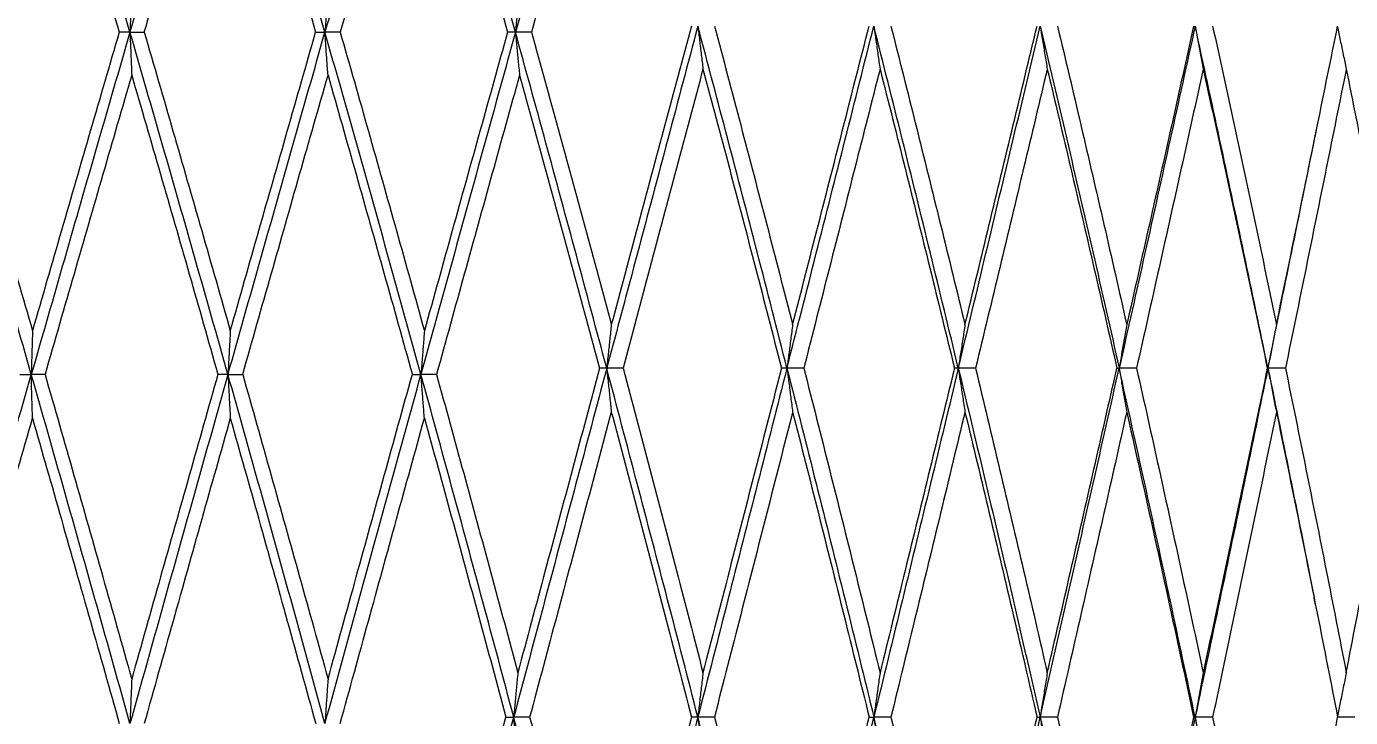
# Model space of a CAD drawing. Extents: x 1661 to 2451, y 0 to 579.
# Drawn here: x 2168.6 to 2179.47, y 447.82 to 453.5 of the extents above; entities that cross this region are included whole.
import ezdxf

# ---------------------------------------------------------------- set-up
doc = ezdxf.new("R2010")
doc.units = 0
doc.header["$LTSCALE"] = 10
doc.header["$MEASUREMENT"] = 0
doc.header["$PDMODE"] = 3
doc.header["$PDSIZE"] = -10
doc.layers.get('0').update_dxf_attribs({"linetype": 'CONTINUOUS'})
doc.layers.get('DEFPOINTS').update_dxf_attribs({"linetype": 'CONTINUOUS'})
doc.layers.add('2', color=7, linetype='CONTINUOUS', true_color=0xffffff)
doc.styles.add('Daelim Dimension', font='')
doc.styles.get('Daelim Dimension').set_extended_font_data('나눔고딕')
doc.dimstyles.new('DEFAULT', dxfattribs={"dimscale": 2, "dimtxt": 2, "dimasz": 2, "dimexe": 0, "dimexo": 2, "dimgap": 1, "dimtad": 1, "dimdec": 0, "dimzin": 9, "dimdsep": 46, "dimtxsty": 'Daelim Dimension', "dimcen": 0.5, "dimclrd": 5, "dimclre": 5, "dimclrt": 256, "dimadec": 1, "dimazin": 0, "dimtfac": 1, "dimtdec": 0, "dimtix": 1, "dimtmove": 0, "dimatfit": 3, "dimfxl": 1, "dimtolj": 1, "dimtzin": 1, "dimlwd": 9, "dimlwe": 9, "dimarcsym": 0})

# ---------------------------------------------------------------- blocks, each defined once
blk = doc.blocks.new('*D11')
at = {"color": 5, "lineweight": 9, "ltscale": 0.5, "transparency": 16777216}
for p, q in [((2146.989, 470.764), (1973.318, 470.764)), ((1975.318, 466.764), (1975.318, 277.281)), ((2140.649, 273.281), (1973.318, 273.281))]:
    blk.add_line(p, q, dxfattribs=at)
at = {"color": 5, "linetype": 'ByBlock', "lineweight": 9, "ltscale": 0.5, "transparency": 16777216}
for p, q in [((2212.678, 377.281), (2263.051, 377.281)), ((2263.051, 373.281), (2263.051, 277.281)), ((2212.678, 273.281), (2263.051, 273.281))]:
    blk.add_line(p, q, dxfattribs=at)
at = {"color": 5, "ltscale": 0.5, "transparency": 16777216}
for points in [[(1974.651, 466.764), (1975.984, 466.764), (1975.318, 470.764)], [(2262.384, 373.281), (2263.717, 373.281), (2263.051, 377.281)], [(1974.651, 277.281), (1975.984, 277.281), (1975.318, 273.281)], [(2262.384, 277.281), (2263.717, 277.281), (2263.051, 273.281)]]:
    blk.add_solid(points, dxfattribs=at)
at = {"layer": 'DEFPOINTS', "color": 0, "ltscale": 0.5, "transparency": 16777216}
for p in [(2150.989, 470.764), (2208.678, 377.281), (1975.318, 273.281), (2144.649, 273.281), (2208.678, 273.281), (2263.051, 273.281)]:
    blk.add_point(p, dxfattribs=at)
at = {"color": 7, "ltscale": 0.5, "transparency": 16777216, "insert": (1967.874, 372.022), "char_height": 10, "attachment_point": 5, "rotation": 90, "style": 'Daelim Dimension'}
blk.add_mtext('\\A1;197', dxfattribs=at)
at = {"ltscale": 0.5, "transparency": 16777216, "insert": (2258.887, 325.281), "char_height": 4, "attachment_point": 5, "rotation": 90, "style": 'Daelim Dimension'}
blk.add_mtext('\\A1;104', dxfattribs=at)

msp = doc.modelspace()

# ---------------------------------------------------------------- linework, layer by layer
at = {"layer": '2', "color": 7, "linetype": 'Continuous', "lineweight": 18}
for points, degree in [([(2168.635, 456.206), (2168.545, 455.906), (2168.365, 455.303), (2168.093, 454.385), (2167.911, 453.767), (2167.82, 453.456)], 3), ([(2169.446, 453.456), (2169.355, 453.767), (2169.175, 454.386), (2168.905, 455.302), (2168.725, 455.906), (2168.635, 456.206)], 3), ([(2169.446, 453.456), (2169.536, 453.767), (2169.716, 454.385), (2169.985, 455.303), (2170.162, 455.906), (2170.251, 456.206)], 3), ([(2171.048, 453.456), (2170.96, 453.767), (2170.783, 454.386), (2170.517, 455.302), (2170.34, 455.906), (2170.251, 456.206)], 3), ([(2171.837, 456.206), (2171.75, 455.906), (2171.576, 455.303), (2171.313, 454.385), (2171.137, 453.767), (2171.048, 453.456)], 3), ([(2172.613, 453.456), (2172.527, 453.767), (2172.355, 454.386), (2172.096, 455.302), (2171.923, 455.906), (2171.837, 456.206)], 3), ([(2173.377, 456.206), (2173.293, 455.906), (2173.125, 455.303), (2172.871, 454.385), (2172.699, 453.767), (2172.613, 453.456)], 3), ([(2168.645, 455.862), (2168.565, 455.597), (2168.407, 455.067), (2168.168, 454.265), (2168.009, 453.726), (2167.929, 453.456)], 3), ([(2168.645, 455.862), (2168.724, 455.597), (2168.882, 455.067), (2169.12, 454.265), (2169.278, 453.726), (2169.357, 453.456)], 3), ([(2169.563, 453.456), (2169.642, 453.726), (2169.8, 454.265), (2170.035, 455.067), (2170.192, 455.597), (2170.27, 455.862)], 3), ([(2170.27, 455.862), (2170.348, 455.597), (2170.505, 455.067), (2170.738, 454.265), (2170.894, 453.726), (2170.971, 453.456)], 3), ([(2171.865, 455.862), (2171.789, 455.597), (2171.636, 455.067), (2171.405, 454.265), (2171.251, 453.726), (2171.173, 453.456)], 3), ([(2171.865, 455.862), (2171.942, 455.597), (2172.094, 455.067), (2172.322, 454.265), (2172.473, 453.726), (2172.548, 453.456)], 3), ([(2173.415, 455.862), (2173.341, 455.597), (2173.193, 455.067), (2172.97, 454.265), (2172.82, 453.726), (2172.745, 453.456)], 3), ([(2169.46, 453.808), (2169.459, 453.769), (2169.455, 453.691), (2169.451, 453.574), (2169.447, 453.495), (2169.446, 453.456)], 3), ([(2171.073, 453.808), (2171.07, 453.769), (2171.064, 453.691), (2171.056, 453.574), (2171.051, 453.495), (2171.048, 453.456)], 3), ([(2172.647, 453.808), (2172.643, 453.769), (2172.635, 453.691), (2172.624, 453.574), (2172.617, 453.495), (2172.613, 453.456)], 3), ([(2174.112, 453.506), (2174.03, 453.199), (2173.866, 452.58), (2173.616, 451.642), (2173.448, 451.011), (2173.363, 450.695)], 3), ([(2174.06, 453.506), (2173.987, 453.237), (2173.842, 452.695), (2173.622, 451.878), (2173.475, 451.329), (2173.401, 451.053)], 3), ([(2174.844, 450.695), (2174.764, 451.012), (2174.602, 451.643), (2174.358, 452.58), (2174.194, 453.198), (2174.112, 453.506)], 3), ([(2174.112, 453.506), (2174.117, 453.467), (2174.126, 453.389), (2174.14, 453.272), (2174.15, 453.193), (2174.154, 453.154)], 3), ([(2174.249, 453.506), (2174.321, 453.237), (2174.464, 452.695), (2174.678, 451.878), (2174.82, 451.329), (2174.891, 451.053)], 3), ([(2174.844, 450.695), (2174.925, 451.011), (2175.086, 451.642), (2175.324, 452.58), (2175.481, 453.199), (2175.558, 453.506)], 3), ([(2174.891, 451.053), (2174.962, 451.329), (2175.103, 451.878), (2175.312, 452.695), (2175.45, 453.237), (2175.519, 453.506)], 3), ([(2176.252, 450.695), (2176.176, 451.012), (2176.023, 451.643), (2175.792, 452.58), (2175.636, 453.198), (2175.558, 453.506)], 3), ([(2175.558, 453.506), (2175.564, 453.467), (2175.575, 453.389), (2175.592, 453.272), (2175.603, 453.193), (2175.609, 453.154)], 3), ([(2175.699, 453.506), (2175.767, 453.237), (2175.903, 452.695), (2176.106, 451.878), (2176.24, 451.329), (2176.307, 451.053)], 3), ([(2176.252, 450.695), (2176.329, 451.011), (2176.48, 451.642), (2176.704, 452.58), (2176.852, 453.199), (2176.925, 453.506)], 3), ([(2176.307, 451.053), (2176.374, 451.329), (2176.507, 451.878), (2176.704, 452.695), (2176.834, 453.237), (2176.899, 453.506)], 3), ([(2176.925, 453.506), (2176.998, 453.198), (2177.143, 452.58), (2177.36, 451.643), (2177.503, 451.012), (2177.574, 450.695)], 3), ([(2176.925, 453.506), (2176.931, 453.467), (2176.944, 453.389), (2176.964, 453.272), (2176.977, 453.193), (2176.983, 453.154)], 3), ([(2177.067, 453.506), (2177.132, 453.237), (2177.259, 452.695), (2177.449, 451.878), (2177.574, 451.329), (2177.636, 451.053)], 3), ([(2178.198, 453.506), (2178.13, 453.199), (2177.994, 452.58), (2177.786, 451.642), (2177.645, 451.011), (2177.574, 450.695)], 3), ([(2178.186, 453.506), (2178.126, 453.237), (2178.006, 452.695), (2177.822, 451.878), (2177.699, 451.329), (2177.636, 451.053)], 3), ([(2178.796, 450.695), (2178.731, 451.012), (2178.599, 451.643), (2178.4, 452.58), (2178.266, 453.198), (2178.198, 453.506)], 3), ([(2178.198, 453.506), (2178.205, 453.467), (2178.22, 453.389), (2178.242, 453.272), (2178.257, 453.193), (2178.264, 453.154)], 3), ([(2178.342, 453.506), (2178.401, 453.237), (2178.519, 452.695), (2178.694, 451.878), (2178.809, 451.329), (2178.866, 451.053)], 3), ([(2178.866, 451.053), (2178.923, 451.329), (2179.037, 451.878), (2179.204, 452.695), (2179.314, 453.237), (2179.369, 453.506)], 3), ([(2168.635, 450.643), (2168.544, 450.961), (2168.363, 451.592), (2168.091, 452.529), (2167.91, 453.148), (2167.82, 453.456)], 3), ([(2167.929, 453.456), (2168.008, 453.186), (2168.168, 452.645), (2168.406, 451.827), (2168.565, 451.278), (2168.645, 451.002)], 3), ([(2169.446, 453.456), (2169.356, 453.148), (2169.177, 452.53), (2168.907, 451.591), (2168.726, 450.96), (2168.635, 450.643)], 3), ([(2169.357, 453.456), (2169.278, 453.186), (2169.12, 452.645), (2168.883, 451.827), (2168.724, 451.278), (2168.645, 451.002)], 3), ([(2169.446, 453.456), (2169.436, 453.456), (2169.416, 453.456), (2169.387, 453.456), (2169.367, 453.456), (2169.357, 453.456)], 3), ([(2169.446, 453.456), (2169.459, 453.456), (2169.485, 453.456), (2169.524, 453.456), (2169.55, 453.456), (2169.563, 453.456)], 3), ([(2170.251, 450.643), (2170.161, 450.961), (2169.982, 451.592), (2169.714, 452.529), (2169.535, 453.148), (2169.446, 453.456)], 3), ([(2169.446, 453.456), (2169.447, 453.417), (2169.451, 453.339), (2169.455, 453.221), (2169.459, 453.143), (2169.46, 453.103)], 3), ([(2169.563, 453.456), (2169.642, 453.186), (2169.799, 452.645), (2170.035, 451.827), (2170.192, 451.278), (2170.27, 451.002)], 3), ([(2170.251, 450.643), (2170.34, 450.96), (2170.519, 451.591), (2170.785, 452.53), (2170.961, 453.148), (2171.048, 453.456)], 3), ([(2170.27, 451.002), (2170.349, 451.278), (2170.505, 451.827), (2170.739, 452.645), (2170.894, 453.186), (2170.971, 453.456)], 3), ([(2170.971, 453.456), (2170.98, 453.456), (2170.997, 453.456), (2171.023, 453.456), (2171.04, 453.456), (2171.048, 453.456)], 3), ([(2171.173, 453.456), (2171.16, 453.456), (2171.132, 453.456), (2171.09, 453.456), (2171.062, 453.456), (2171.048, 453.456)], 3), ([(2171.837, 450.643), (2171.749, 450.961), (2171.574, 451.592), (2171.312, 452.529), (2171.136, 453.148), (2171.048, 453.456)], 3), ([(2171.073, 453.103), (2171.07, 453.143), (2171.064, 453.221), (2171.056, 453.339), (2171.051, 453.417), (2171.048, 453.456)], 3), ([(2171.173, 453.456), (2171.251, 453.186), (2171.405, 452.645), (2171.635, 451.827), (2171.789, 451.278), (2171.865, 451.002)], 3), ([(2172.613, 453.456), (2172.528, 453.148), (2172.357, 452.53), (2172.098, 451.591), (2171.924, 450.96), (2171.837, 450.643)], 3), ([(2172.548, 453.456), (2172.473, 453.186), (2172.322, 452.645), (2172.094, 451.827), (2171.942, 451.278), (2171.865, 451.002)], 3), ([(2172.613, 453.456), (2172.606, 453.456), (2172.592, 453.456), (2172.57, 453.456), (2172.556, 453.456), (2172.548, 453.456)], 3), ([(2172.745, 453.456), (2172.73, 453.456), (2172.701, 453.456), (2172.657, 453.456), (2172.628, 453.456), (2172.613, 453.456)], 3), ([(2173.363, 450.695), (2173.28, 451.006), (2173.114, 451.626), (2172.864, 452.546), (2172.697, 453.154), (2172.613, 453.456)], 3), ([(2172.613, 453.456), (2172.617, 453.417), (2172.624, 453.339), (2172.635, 453.221), (2172.643, 453.143), (2172.647, 453.103)], 3), ([(2172.745, 453.456), (2172.818, 453.192), (2172.964, 452.662), (2173.183, 451.861), (2173.329, 451.323), (2173.401, 451.053)], 3), ([(2174.154, 453.154), (2174.082, 452.883), (2173.937, 452.341), (2173.718, 451.521), (2173.571, 450.971), (2173.497, 450.695)], 3), ([(2174.154, 453.154), (2174.227, 452.883), (2174.371, 452.341), (2174.586, 451.521), (2174.728, 450.971), (2174.799, 450.695)], 3), ([(2175.609, 453.154), (2175.54, 452.883), (2175.402, 452.341), (2175.194, 451.521), (2175.053, 450.971), (2174.983, 450.695)], 3), ([(2175.609, 453.154), (2175.678, 452.883), (2175.815, 452.341), (2176.018, 451.521), (2176.153, 450.971), (2176.22, 450.695)], 3), ([(2176.983, 453.154), (2176.919, 452.883), (2176.789, 452.341), (2176.593, 451.521), (2176.46, 450.971), (2176.394, 450.695)], 3), ([(2176.983, 453.154), (2177.048, 452.883), (2177.176, 452.341), (2177.367, 451.521), (2177.493, 450.971), (2177.555, 450.695)], 3), ([(2178.264, 453.154), (2178.205, 452.883), (2178.085, 452.341), (2177.902, 451.521), (2177.779, 450.971), (2177.717, 450.695)], 3), ([(2178.264, 453.154), (2178.324, 452.883), (2178.442, 452.341), (2178.618, 451.521), (2178.734, 450.971), (2178.791, 450.695)], 3), ([(2179.44, 453.154), (2179.386, 452.883), (2179.276, 452.341), (2179.11, 451.521), (2178.997, 450.971), (2178.94, 450.695)], 3), ([(2179.44, 453.154), (2179.494, 452.883), (2179.602, 452.341), (2179.761, 451.521), (2179.866, 450.971), (2179.917, 450.695)], 3), ([(2169.46, 453.103), (2169.381, 452.833), (2169.224, 452.29), (2168.986, 451.47), (2168.827, 450.92), (2168.748, 450.643)], 3), ([(2169.46, 453.103), (2169.539, 452.833), (2169.697, 452.29), (2169.933, 451.47), (2170.09, 450.92), (2170.168, 450.643)], 3), ([(2170.372, 450.643), (2170.45, 450.92), (2170.607, 451.47), (2170.84, 452.29), (2170.995, 452.833), (2171.073, 453.103)], 3), ([(2171.073, 453.103), (2171.15, 452.833), (2171.304, 452.29), (2171.535, 451.47), (2171.689, 450.92), (2171.766, 450.643)], 3), ([(2172.647, 453.103), (2172.571, 452.833), (2172.421, 452.29), (2172.193, 451.47), (2172.041, 450.92), (2171.965, 450.643)], 3), ([(2172.647, 453.103), (2172.72, 452.839), (2172.867, 452.307), (2173.086, 451.504), (2173.232, 450.965), (2173.305, 450.695)], 3), ([(2179.189, 452.621), (2179.2, 452.678)], 1), ([(2168.645, 451.002), (2168.644, 450.962), (2168.641, 450.883), (2168.638, 450.763), (2168.636, 450.683), (2168.635, 450.643)], 3), ([(2170.27, 451.002), (2170.268, 450.962), (2170.264, 450.883), (2170.257, 450.763), (2170.253, 450.683), (2170.251, 450.643)], 3), ([(2171.865, 451.002), (2171.862, 450.962), (2171.856, 450.883), (2171.846, 450.763), (2171.84, 450.683), (2171.837, 450.643)], 3), ([(2173.401, 451.053), (2173.397, 451.013), (2173.388, 450.934), (2173.376, 450.814), (2173.367, 450.735), (2173.363, 450.695)], 3), ([(2174.891, 451.053), (2174.886, 451.013), (2174.875, 450.934), (2174.86, 450.814), (2174.85, 450.735), (2174.844, 450.695)], 3), ([(2176.307, 451.053), (2176.301, 451.013), (2176.289, 450.934), (2176.271, 450.814), (2176.258, 450.735), (2176.252, 450.695)], 3), ([(2177.636, 451.053), (2177.629, 451.013), (2177.615, 450.934), (2177.594, 450.814), (2177.581, 450.735), (2177.574, 450.695)], 3), ([(2178.866, 451.053), (2178.858, 451.013), (2178.843, 450.934), (2178.819, 450.814), (2178.804, 450.735), (2178.796, 450.695)], 3), ([(2167.82, 447.775), (2167.911, 448.097), (2168.093, 448.74), (2168.364, 449.697), (2168.545, 450.329), (2168.635, 450.643)], 3), ([(2168.541, 450.643), (2168.552, 450.643), (2168.572, 450.643), (2168.604, 450.643), (2168.624, 450.643), (2168.635, 450.643)], 3), ([(2168.748, 450.643), (2168.735, 450.643), (2168.71, 450.643), (2168.673, 450.643), (2168.647, 450.643), (2168.635, 450.643)], 3), ([(2169.446, 447.775), (2169.356, 448.098), (2169.175, 448.74), (2168.905, 449.696), (2168.725, 450.329), (2168.635, 450.643)], 3), ([(2168.645, 450.284), (2168.644, 450.324), (2168.641, 450.404), (2168.638, 450.524), (2168.636, 450.604), (2168.635, 450.643)], 3), ([(2168.748, 450.643), (2168.827, 450.368), (2168.986, 449.815), (2169.223, 448.98), (2169.381, 448.42), (2169.46, 448.14)], 3), ([(2170.251, 450.643), (2170.162, 450.329), (2169.984, 449.697), (2169.716, 448.74), (2169.536, 448.097), (2169.446, 447.775)], 3), ([(2170.168, 450.643), (2170.09, 450.368), (2169.933, 449.815), (2169.697, 448.98), (2169.539, 448.42), (2169.46, 448.14)], 3), ([(2170.251, 450.643), (2170.242, 450.643), (2170.223, 450.643), (2170.196, 450.643), (2170.177, 450.643), (2170.168, 450.643)], 3), ([(2170.251, 450.643), (2170.264, 450.643), (2170.291, 450.643), (2170.332, 450.643), (2170.359, 450.643), (2170.372, 450.643)], 3), ([(2171.048, 447.775), (2170.96, 448.098), (2170.783, 448.74), (2170.517, 449.696), (2170.34, 450.329), (2170.251, 450.643)], 3), ([(2170.251, 450.643), (2170.253, 450.604), (2170.257, 450.524), (2170.264, 450.404), (2170.268, 450.324), (2170.27, 450.284)], 3), ([(2170.372, 450.643), (2170.45, 450.368), (2170.606, 449.815), (2170.84, 448.98), (2170.995, 448.42), (2171.073, 448.14)], 3), ([(2171.048, 447.775), (2171.137, 448.097), (2171.313, 448.74), (2171.576, 449.697), (2171.75, 450.329), (2171.837, 450.643)], 3), ([(2171.073, 448.14), (2171.15, 448.42), (2171.305, 448.98), (2171.536, 449.815), (2171.689, 450.368), (2171.766, 450.643)], 3), ([(2171.766, 450.643), (2171.774, 450.643), (2171.789, 450.643), (2171.813, 450.643), (2171.829, 450.643), (2171.837, 450.643)], 3), ([(2171.965, 450.643), (2171.95, 450.643), (2171.922, 450.643), (2171.879, 450.643), (2171.851, 450.643), (2171.837, 450.643)], 3), ([(2172.599, 447.827), (2172.515, 448.144), (2172.346, 448.775), (2172.092, 449.713), (2171.922, 450.334), (2171.837, 450.643)], 3), ([(2171.865, 450.284), (2171.862, 450.324), (2171.856, 450.404), (2171.846, 450.524), (2171.84, 450.604), (2171.837, 450.643)], 3), ([(2171.965, 450.643), (2172.039, 450.374), (2172.188, 449.832), (2172.411, 449.015), (2172.559, 448.467), (2172.633, 448.192)], 3), ([(2173.363, 450.695), (2173.279, 450.38), (2173.111, 449.748), (2172.856, 448.792), (2172.685, 448.149), (2172.599, 447.827)], 3), ([(2173.305, 450.695), (2173.231, 450.419), (2173.082, 449.867), (2172.858, 449.032), (2172.708, 448.473), (2172.633, 448.192)], 3), ([(2173.363, 450.695), (2173.357, 450.695), (2173.344, 450.695), (2173.324, 450.695), (2173.311, 450.695), (2173.305, 450.695)], 3), ([(2173.497, 450.695), (2173.482, 450.695), (2173.452, 450.695), (2173.408, 450.695), (2173.378, 450.695), (2173.363, 450.695)], 3), ([(2174.112, 447.827), (2174.03, 448.15), (2173.864, 448.792), (2173.614, 449.748), (2173.447, 450.38), (2173.363, 450.695)], 3), ([(2173.363, 450.695), (2173.367, 450.655), (2173.376, 450.575), (2173.388, 450.455), (2173.397, 450.375), (2173.401, 450.335)], 3), ([(2173.497, 450.695), (2173.571, 450.419), (2173.717, 449.867), (2173.937, 449.032), (2174.082, 448.473), (2174.154, 448.192)], 3), ([(2174.844, 450.695), (2174.764, 450.38), (2174.603, 449.748), (2174.359, 448.792), (2174.195, 448.149), (2174.112, 447.827)], 3), ([(2174.799, 450.695), (2174.728, 450.419), (2174.586, 449.867), (2174.371, 449.032), (2174.227, 448.473), (2174.154, 448.192)], 3), ([(2174.844, 450.695), (2174.839, 450.695), (2174.829, 450.695), (2174.814, 450.695), (2174.804, 450.695), (2174.799, 450.695)], 3), ([(2174.983, 450.695), (2174.967, 450.695), (2174.937, 450.695), (2174.891, 450.695), (2174.86, 450.695), (2174.844, 450.695)], 3), ([(2174.844, 450.695), (2174.925, 450.38), (2175.084, 449.748), (2175.322, 448.792), (2175.48, 448.15), (2175.558, 447.827)], 3), ([(2174.844, 450.695), (2174.85, 450.655), (2174.86, 450.575), (2174.875, 450.455), (2174.886, 450.375), (2174.891, 450.335)], 3), ([(2174.983, 450.695), (2175.053, 450.419), (2175.193, 449.867), (2175.402, 449.032), (2175.54, 448.473), (2175.609, 448.192)], 3), ([(2176.252, 450.695), (2176.177, 450.38), (2176.024, 449.748), (2175.793, 448.792), (2175.637, 448.149), (2175.558, 447.827)], 3), ([(2176.22, 450.695), (2176.153, 450.419), (2176.019, 449.867), (2175.815, 449.032), (2175.678, 448.473), (2175.609, 448.192)], 3), ([(2176.252, 450.695), (2176.249, 450.695), (2176.242, 450.695), (2176.231, 450.695), (2176.224, 450.695), (2176.22, 450.695)], 3), ([(2176.394, 450.695), (2176.378, 450.695), (2176.347, 450.695), (2176.299, 450.695), (2176.268, 450.695), (2176.252, 450.695)], 3), ([(2176.252, 450.695), (2176.328, 450.38), (2176.479, 449.748), (2176.703, 448.792), (2176.851, 448.15), (2176.925, 447.827)], 3), ([(2176.252, 450.695), (2176.258, 450.655), (2176.27, 450.575), (2176.289, 450.455), (2176.301, 450.375), (2176.307, 450.335)], 3), ([(2176.394, 450.695), (2176.46, 450.419), (2176.592, 449.867), (2176.789, 449.032), (2176.919, 448.473), (2176.983, 448.192)], 3), ([(2176.925, 447.827), (2176.998, 448.149), (2177.144, 448.792), (2177.361, 449.748), (2177.503, 450.38), (2177.574, 450.695)], 3), ([(2176.983, 448.192), (2177.048, 448.473), (2177.177, 449.032), (2177.367, 449.867), (2177.493, 450.419), (2177.555, 450.695)], 3), ([(2177.555, 450.695), (2177.557, 450.695), (2177.561, 450.695), (2177.567, 450.695), (2177.572, 450.695), (2177.574, 450.695)], 3), ([(2177.717, 450.695), (2177.701, 450.695), (2177.669, 450.695), (2177.621, 450.695), (2177.59, 450.695), (2177.574, 450.695)], 3), ([(2178.198, 447.827), (2178.13, 448.15), (2177.993, 448.792), (2177.785, 449.748), (2177.644, 450.38), (2177.574, 450.695)], 3), ([(2177.574, 450.695), (2177.581, 450.655), (2177.594, 450.575), (2177.615, 450.455), (2177.629, 450.375), (2177.636, 450.335)], 3), ([(2177.717, 450.695), (2177.779, 450.419), (2177.902, 449.867), (2178.084, 449.032), (2178.205, 448.473), (2178.264, 448.192)], 3), ([(2178.796, 450.695), (2178.731, 450.38), (2178.601, 449.748), (2178.401, 448.792), (2178.266, 448.149), (2178.198, 447.827)], 3), ([(2178.791, 450.695), (2178.734, 450.419), (2178.619, 449.867), (2178.443, 449.032), (2178.324, 448.473), (2178.264, 448.192)], 3), ([(2178.796, 450.695), (2178.796, 450.695), (2178.795, 450.695), (2178.793, 450.695), (2178.792, 450.695), (2178.791, 450.695)], 3), ([(2178.94, 450.695), (2178.924, 450.695), (2178.892, 450.695), (2178.844, 450.695), (2178.812, 450.695), (2178.796, 450.695)], 3), ([(2178.796, 450.695), (2178.804, 450.655), (2178.819, 450.575), (2178.842, 450.455), (2178.858, 450.375), (2178.866, 450.335)], 3), ([(2178.94, 450.695), (2178.997, 450.419), (2179.109, 449.867), (2179.276, 449.032), (2179.385, 448.473), (2179.44, 448.192)], 3), ([(2179.44, 448.192), (2179.494, 448.473), (2179.602, 449.032), (2179.761, 449.867), (2179.866, 450.419), (2179.917, 450.695)], 3), ([(2173.401, 450.335), (2173.327, 450.059), (2173.179, 449.505), (2172.955, 448.669), (2172.806, 448.108), (2172.73, 447.827)], 3), ([(2173.401, 450.335), (2173.475, 450.059), (2173.622, 449.505), (2173.842, 448.669), (2173.987, 448.108), (2174.06, 447.827)], 3), ([(2174.891, 450.335), (2174.82, 450.059), (2174.679, 449.505), (2174.464, 448.669), (2174.32, 448.108), (2174.248, 447.827)], 3), ([(2174.891, 450.335), (2174.962, 450.059), (2175.102, 449.505), (2175.312, 448.669), (2175.45, 448.108), (2175.52, 447.827)], 3), ([(2176.307, 450.335), (2176.24, 450.059), (2176.107, 449.505), (2175.904, 448.669), (2175.767, 448.108), (2175.698, 447.827)], 3), ([(2176.307, 450.335), (2176.374, 450.059), (2176.507, 449.505), (2176.704, 448.669), (2176.834, 448.108), (2176.899, 447.827)], 3), ([(2177.636, 450.335), (2177.574, 450.059), (2177.449, 449.505), (2177.259, 448.669), (2177.131, 448.108), (2177.067, 447.827)], 3), ([(2177.636, 450.335), (2177.698, 450.059), (2177.822, 449.505), (2178.005, 448.669), (2178.126, 448.108), (2178.186, 447.827)], 3), ([(2178.866, 450.335), (2178.809, 450.059), (2178.694, 449.505), (2178.519, 448.669), (2178.401, 448.108), (2178.342, 447.827)], 3), ([(2178.866, 450.335), (2178.923, 450.059), (2179.036, 449.505), (2179.204, 448.669), (2179.314, 448.108), (2179.369, 447.827)], 3), ([(2167.929, 447.775), (2168.008, 448.056), (2168.168, 448.617), (2168.407, 449.454), (2168.565, 450.008), (2168.645, 450.284)], 3), ([(2168.645, 450.284), (2168.724, 450.008), (2168.882, 449.454), (2169.12, 448.617), (2169.279, 448.056), (2169.358, 447.775)], 3), ([(2170.27, 450.284), (2170.192, 450.008), (2170.035, 449.454), (2169.8, 448.617), (2169.642, 448.056), (2169.563, 447.775)], 3), ([(2170.27, 450.284), (2170.348, 450.008), (2170.505, 449.454), (2170.739, 448.617), (2170.894, 448.056), (2170.972, 447.775)], 3), ([(2171.173, 447.775), (2171.251, 448.056), (2171.405, 448.617), (2171.636, 449.454), (2171.789, 450.008), (2171.865, 450.284)], 3), ([(2171.865, 450.284), (2171.94, 450.013), (2172.089, 449.471), (2172.312, 448.652), (2172.461, 448.103), (2172.535, 447.827)], 3), ([(2179.187, 448.751), (2179.175, 448.811)], 1), ([(2169.46, 448.14), (2169.459, 448.099), (2169.455, 448.018), (2169.451, 447.897), (2169.447, 447.816), (2169.446, 447.775)], 3), ([(2171.073, 448.14), (2171.07, 448.099), (2171.064, 448.018), (2171.056, 447.897), (2171.051, 447.816), (2171.048, 447.775)], 3), ([(2172.633, 448.192), (2172.629, 448.151), (2172.621, 448.07), (2172.61, 447.949), (2172.603, 447.868), (2172.599, 447.827)], 3), ([(2174.154, 448.192), (2174.15, 448.151), (2174.14, 448.07), (2174.126, 447.949), (2174.117, 447.868), (2174.112, 447.827)], 3), ([(2175.609, 448.192), (2175.603, 448.151), (2175.592, 448.07), (2175.575, 447.949), (2175.564, 447.868), (2175.558, 447.827)], 3), ([(2176.983, 448.192), (2176.977, 448.151), (2176.964, 448.07), (2176.944, 447.949), (2176.931, 447.868), (2176.925, 447.827)], 3), ([(2178.264, 448.192), (2178.257, 448.151), (2178.242, 448.07), (2178.22, 447.949), (2178.205, 447.868), (2178.198, 447.827)], 3), ([(2171.851, 445.28), (2171.928, 445.566), (2172.08, 446.135), (2172.308, 446.984), (2172.459, 447.547), (2172.535, 447.827)], 3), ([(2172.535, 447.827), (2172.542, 447.827), (2172.556, 447.827), (2172.578, 447.827), (2172.592, 447.827), (2172.599, 447.827)], 3), ([(2172.73, 447.827), (2172.716, 447.827), (2172.687, 447.827), (2172.643, 447.827), (2172.614, 447.827), (2172.599, 447.827)], 3), ([(2172.633, 447.462), (2172.629, 447.502), (2172.621, 447.583), (2172.61, 447.705), (2172.603, 447.786), (2172.599, 447.827)], 3), ([(2172.73, 447.827), (2172.805, 447.547), (2172.955, 446.984), (2173.179, 446.135), (2173.327, 445.566), (2173.401, 445.28)], 3), ([(2174.06, 447.827), (2173.988, 447.547), (2173.842, 446.984), (2173.623, 446.135), (2173.475, 445.566), (2173.401, 445.28)], 3), ([(2174.112, 447.827), (2174.106, 447.827), (2174.095, 447.827), (2174.078, 447.827), (2174.066, 447.827), (2174.06, 447.827)], 3), ([(2174.248, 447.827), (2174.233, 447.827), (2174.203, 447.827), (2174.158, 447.827), (2174.127, 447.827), (2174.112, 447.827)], 3), ([(2174.112, 447.827), (2174.117, 447.786), (2174.126, 447.705), (2174.14, 447.583), (2174.15, 447.502), (2174.154, 447.462)], 3), ([(2174.248, 447.827), (2174.32, 447.547), (2174.464, 446.984), (2174.678, 446.135), (2174.82, 445.566), (2174.891, 445.28)], 3), ([(2174.891, 445.28), (2174.962, 445.566), (2175.103, 446.135), (2175.312, 446.984), (2175.451, 447.547), (2175.52, 447.827)], 3), ([(2175.52, 447.827), (2175.524, 447.827), (2175.533, 447.827), (2175.546, 447.827), (2175.554, 447.827), (2175.558, 447.827)], 3), ([(2175.698, 447.827), (2175.683, 447.827), (2175.652, 447.827), (2175.605, 447.827), (2175.574, 447.827), (2175.558, 447.827)], 3), ([(2175.558, 447.827), (2175.564, 447.786), (2175.575, 447.705), (2175.592, 447.583), (2175.603, 447.502), (2175.609, 447.462)], 3), ([(2175.698, 447.827), (2175.767, 447.547), (2175.903, 446.984), (2176.106, 446.135), (2176.24, 445.566), (2176.307, 445.28)], 3), ([(2176.307, 445.28), (2176.374, 445.566), (2176.507, 446.135), (2176.704, 446.984), (2176.835, 447.547), (2176.899, 447.827)], 3), ([(2176.899, 447.827), (2176.902, 447.827), (2176.908, 447.827), (2176.916, 447.827), (2176.922, 447.827), (2176.925, 447.827)], 3), ([(2177.067, 447.827), (2177.051, 447.827), (2177.02, 447.827), (2176.972, 447.827), (2176.94, 447.827), (2176.925, 447.827)], 3), ([(2176.925, 447.827), (2176.931, 447.786), (2176.944, 447.705), (2176.964, 447.583), (2176.977, 447.502), (2176.983, 447.462)], 3), ([(2177.067, 447.827), (2177.131, 447.547), (2177.259, 446.984), (2177.449, 446.135), (2177.574, 445.566), (2177.636, 445.28)], 3), ([(2178.186, 447.827), (2178.127, 447.547), (2178.006, 446.984), (2177.822, 446.135), (2177.699, 445.566), (2177.636, 445.28)], 3), ([(2178.198, 447.827), (2178.197, 447.827), (2178.194, 447.827), (2178.19, 447.827), (2178.188, 447.827), (2178.186, 447.827)], 3), ([(2178.342, 447.827), (2178.326, 447.827), (2178.294, 447.827), (2178.246, 447.827), (2178.214, 447.827), (2178.198, 447.827)], 3), ([(2178.198, 447.827), (2178.205, 447.786), (2178.22, 447.705), (2178.242, 447.583), (2178.257, 447.502), (2178.264, 447.462)], 3), ([(2178.342, 447.827), (2178.401, 447.547), (2178.519, 446.984), (2178.694, 446.135), (2178.809, 445.566), (2178.866, 445.28)], 3), ([(2178.866, 445.28), (2178.923, 445.566), (2179.037, 446.135), (2179.204, 446.984), (2179.314, 447.547), (2179.369, 447.827)], 3), ([(2179.51, 447.827), (2179.494, 447.827), (2179.462, 447.827), (2179.414, 447.827), (2179.383, 447.827), (2179.367, 447.827)], 3)]:
    msp.add_open_spline(points, degree=degree, dxfattribs=at)
for points, knots in [([(2179.368, 453.501), (2179.375, 453.464), (2179.391, 453.387), (2179.415, 453.272), (2179.432, 453.193), (2179.44, 453.154)], [0, 0, 0, 0, 0.322988, 0.661494, 1, 1, 1, 1]), ([(2178.796, 450.695), (2178.861, 451.011), (2178.99, 451.642), (2179.12, 452.282), (2179.186, 452.607), (2179.189, 452.621)], [0, 0, 0, 0, 0.488848, 0.977696, 1, 1, 1, 1]), ([(2178.796, 450.695), (2178.861, 450.38), (2178.988, 449.754), (2179.114, 449.124), (2179.175, 448.811)], [0, 0, 0, 0, 0.505254, 1, 1, 1, 1]), ([(2179.44, 448.192), (2179.432, 448.151), (2179.415, 448.07), (2179.391, 447.951), (2179.376, 447.872), (2179.368, 447.833)], [0, 0, 0, 0, 0.338991, 0.677981, 1, 1, 1, 1]), ([(2171.822, 444.91), (2172.028, 445.681), (2172.287, 446.655), (2172.545, 447.622), (2172.599, 447.827)], [0, 0, 0, 0, 0.786882, 1, 1, 1, 1]), ([(2173.363, 444.91), (2173.165, 445.681), (2172.911, 446.655), (2172.654, 447.622), (2172.599, 447.827)], [0, 0, 0, 0, 0.786882, 1, 1, 1, 1]), ([(2174.112, 447.827), (2174.06, 447.622), (2173.812, 446.655), (2173.562, 445.681), (2173.363, 444.91)], [0, 0, 0, 0, 0.213119, 1, 1, 1, 1]), ([(2174.844, 444.91), (2174.655, 445.681), (2174.411, 446.655), (2174.165, 447.622), (2174.112, 447.827)], [0, 0, 0, 0, 0.786882, 1, 1, 1, 1]), ([(2174.844, 444.91), (2175.034, 445.681), (2175.273, 446.655), (2175.508, 447.622), (2175.558, 447.827)], [0, 0, 0, 0, 0.786882, 1, 1, 1, 1]), ([(2176.252, 444.91), (2176.073, 445.681), (2175.842, 446.655), (2175.608, 447.622), (2175.558, 447.827)], [0, 0, 0, 0, 0.786882, 1, 1, 1, 1]), ([(2176.252, 444.91), (2176.432, 445.681), (2176.657, 446.655), (2176.878, 447.622), (2176.925, 447.827)], [0, 0, 0, 0, 0.786882, 1, 1, 1, 1]), ([(2176.925, 447.827), (2176.972, 447.622), (2177.191, 446.655), (2177.407, 445.681), (2177.574, 444.91)], [0, 0, 0, 0, 0.213118, 1, 1, 1, 1]), ([(2178.198, 447.827), (2178.155, 447.622), (2177.95, 446.655), (2177.741, 445.681), (2177.574, 444.91)], [0, 0, 0, 0, 0.213119, 1, 1, 1, 1]), ([(2178.796, 444.91), (2178.643, 445.681), (2178.444, 446.655), (2178.241, 447.622), (2178.198, 447.827)], [0, 0, 0, 0, 0.786882, 1, 1, 1, 1])]:
    msp.add_open_spline(points, degree=3, knots=knots, dxfattribs=at)

# ---------------------------------------------------------------- dimensions: what is measured, and where the dimension line sits
at = {"color": 5, "ltscale": 0.5}
dim = msp.add_linear_dim(base=(1975.318, 273.281), p1=(2150.989, 470.764), p2=(2144.649, 273.281), angle=90, dimstyle='DEFAULT', override={"dimtxt": 5, "dimexe": 1, "dimclrt": 7}, dxfattribs=at)
dim.commit()
dim.dimension.update_dxf_attribs({"geometry": '*D11', "text_midpoint": (1967.874, 372.022)})

doc.saveas('drawing.dxf')
